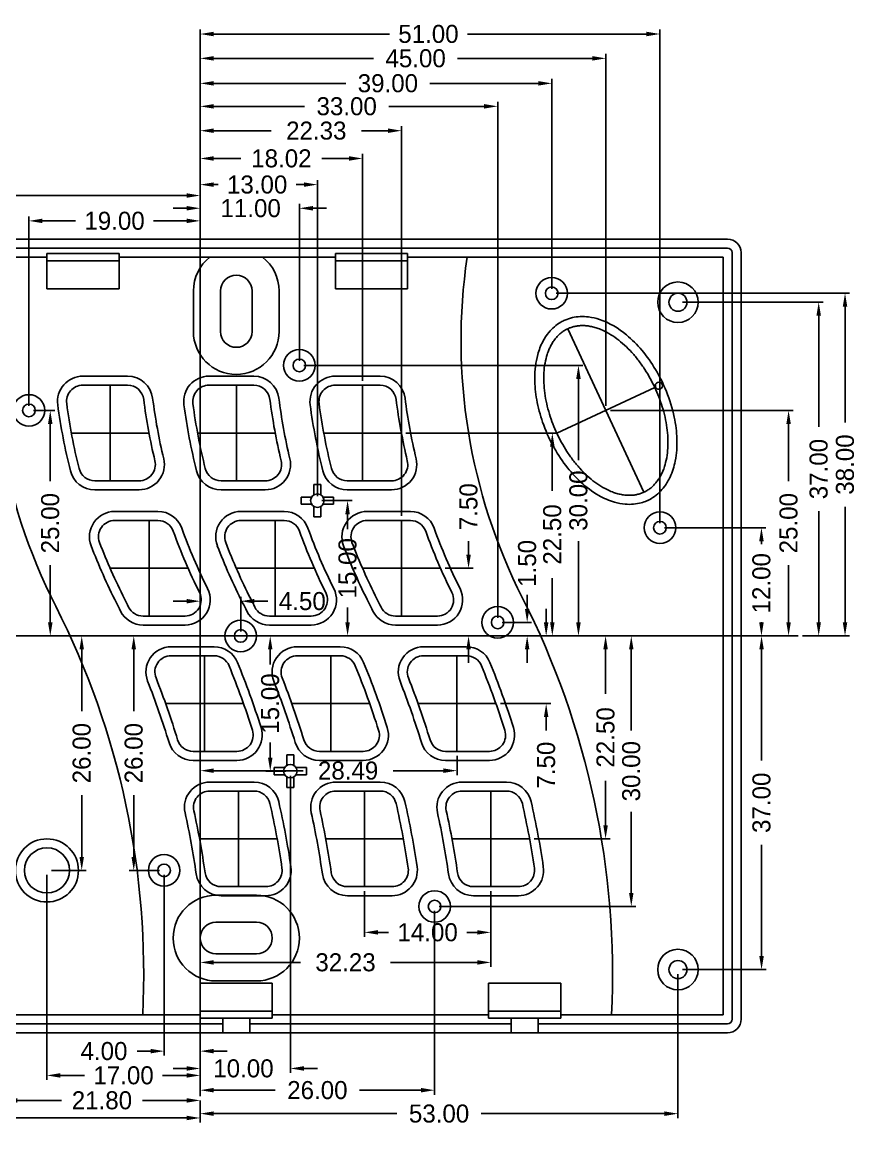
# Model space of a CAD drawing. Extents: x 30 to 170, y -69 to 54.
# Drawn here: x 77.7 to 170.3, y -69.3 to 53.6 of the extents above; entities that cross this region are included whole.
import ezdxf

# ---------------------------------------------------------------- set-up
doc = ezdxf.new("R2010")
doc.units = 0
doc.header["$MEASUREMENT"] = 0
doc.linetypes.add('DASHED', pattern=[0])
doc.linetypes.add('SOLID', pattern=[0])
doc.layers.get('0').update_dxf_attribs({"linetype": 'CONTINUOUS'})
doc.layers.get('DEFPOINTS').update_dxf_attribs({"linetype": 'CONTINUOUS'})
doc.layers.add('1', color=7, linetype='SOLID')
doc.dimstyles.get("Standard").update_dxf_attribs({"dimtxt": 2, "dimasz": 1.5, "dimexe": 0.5, "dimexo": 0.5, "dimgap": 1, "dimtad": 0, "dimzin": 0, "dimtxsty": 'STANDARD', "dimcen": 0, "dimclrd": 3, "dimclre": 3, "dimclrt": 1, "dimazin": 3, "dimtfac": 1, "dimtofl": 0, "dimtmove": 0, "dimatfit": 3, "dimtolj": 1, "dimtzin": 0})

# ---------------------------------------------------------------- blocks, each defined once
blk = doc.blocks.new('*D0')
at = {"color": 3, "linetype": 'CONTINUOUS'}
for p, q in [((133.77, -11.5), (133.77, -9.96)), ((131, -13), (134.27, -13)), ((131, -14.5), (134.27, -14.5)), ((133.77, -16), (133.77, -17.5))]:
    blk.add_line(p, q, dxfattribs=at)
for points in [[(133.52, -11.5), (134.02, -11.5), (133.77, -13)], [(133.52, -16), (134.02, -16), (133.77, -14.5)]]:
    blk.add_solid(points, dxfattribs=at)
at = {"layer": 'DEFPOINTS', "color": 0, "linetype": 'CONTINUOUS'}
for p in [(130.5, -13), (133.77, -13), (130.5, -14.5)]:
    blk.add_point(p, dxfattribs=at)
at = {"color": 1, "linetype": 'CONTINUOUS', "insert": (133.77, -6.46), "char_height": 2, "attachment_point": 5, "rotation": 90}
blk.add_mtext('\\A1;1.50', dxfattribs=at)
blk = doc.blocks.new('*D1')
at = {"color": 3, "linetype": 'CONTINUOUS'}
for p, q in [((149, -2.5), (160.26, -2.5)), ((159.76, -4), (159.76, -4.33)), ((159.76, -13), (159.76, -12.99)), ((163.32, -14.5), (159.26, -14.5))]:
    blk.add_line(p, q, dxfattribs=at)
for points in [[(159.51, -4), (160.01, -4), (159.76, -2.5)], [(159.51, -13), (160.01, -13), (159.76, -14.5)]]:
    blk.add_solid(points, dxfattribs=at)
at = {"layer": 'DEFPOINTS', "color": 0, "linetype": 'CONTINUOUS'}
for p in [(148.5, -2.5), (159.76, -2.5), (163.82, -14.5)]:
    blk.add_point(p, dxfattribs=at)
at = {"color": 1, "linetype": 'CONTINUOUS', "insert": (159.76, -8.66), "char_height": 2, "attachment_point": 5, "rotation": 90}
blk.add_mtext('\\A1;12.00', dxfattribs=at)
blk = doc.blocks.new('*D2')
at = {"color": 3, "linetype": 'CONTINUOUS'}
for p, q in [((143, 10.5), (163.27, 10.5)), ((162.77, 9), (162.77, 2.67)), ((162.77, -13), (162.77, -6.67)), ((162.82, -14.5), (162.27, -14.5))]:
    blk.add_line(p, q, dxfattribs=at)
for points in [[(162.52, 9), (163.02, 9), (162.77, 10.5)], [(162.52, -13), (163.02, -13), (162.77, -14.5)]]:
    blk.add_solid(points, dxfattribs=at)
at = {"layer": 'DEFPOINTS', "color": 0, "linetype": 'CONTINUOUS'}
for p in [(142.5, 10.5), (162.77, 10.5), (163.32, -14.5)]:
    blk.add_point(p, dxfattribs=at)
at = {"color": 1, "linetype": 'CONTINUOUS', "insert": (162.77, -2), "char_height": 2, "attachment_point": 5, "rotation": 90}
blk.add_mtext('\\A1;25.00', dxfattribs=at)
blk = doc.blocks.new('*D3')
at = {"color": 3, "linetype": 'CONTINUOUS'}
for p, q in [((151, 22.5), (166.61, 22.5)), ((166.11, 21), (166.11, 8.67)), ((166.11, -13), (166.11, -0.67)), ((164.32, -14.5), (166.61, -14.5))]:
    blk.add_line(p, q, dxfattribs=at)
for points in [[(165.86, 21), (166.36, 21), (166.11, 22.5)], [(165.86, -13), (166.36, -13), (166.11, -14.5)]]:
    blk.add_solid(points, dxfattribs=at)
at = {"layer": 'DEFPOINTS', "color": 0, "linetype": 'CONTINUOUS'}
for p in [(150.5, 22.5), (166.11, 22.5), (163.82, -14.5)]:
    blk.add_point(p, dxfattribs=at)
at = {"color": 1, "linetype": 'CONTINUOUS', "insert": (166.11, 4), "char_height": 2, "attachment_point": 5, "rotation": 90}
blk.add_mtext('\\A1;37.00', dxfattribs=at)
blk = doc.blocks.new('*D4')
at = {"color": 3, "linetype": 'CONTINUOUS'}
for p, q in [((137, 23.5), (169.53, 23.5)), ((169.03, 22), (169.03, 9.17)), ((169.03, -13), (169.03, -0.17)), ((164.32, -14.5), (169.53, -14.5))]:
    blk.add_line(p, q, dxfattribs=at)
for points in [[(168.78, 22), (169.28, 22), (169.03, 23.5)], [(168.78, -13), (169.28, -13), (169.03, -14.5)]]:
    blk.add_solid(points, dxfattribs=at)
at = {"layer": 'DEFPOINTS', "color": 0, "linetype": 'CONTINUOUS'}
for p in [(136.5, 23.5), (169.03, 23.5), (163.82, -14.5)]:
    blk.add_point(p, dxfattribs=at)
at = {"color": 1, "linetype": 'CONTINUOUS', "insert": (169.03, 4.5), "char_height": 2, "attachment_point": 5, "rotation": 90}
blk.add_mtext('\\A1;38.00', dxfattribs=at)
blk = doc.blocks.new('*D5')
at = {"color": 3, "linetype": 'CONTINUOUS'}
for p, q in [((163.32, -14.5), (159.27, -14.5)), ((159.77, -16), (159.77, -28.33)), ((159.77, -50), (159.77, -37.67)), ((151, -51.5), (160.27, -51.5))]:
    blk.add_line(p, q, dxfattribs=at)
for points in [[(159.52, -16), (160.02, -16), (159.77, -14.5)], [(159.52, -50), (160.02, -50), (159.77, -51.5)]]:
    blk.add_solid(points, dxfattribs=at)
at = {"layer": 'DEFPOINTS', "color": 0, "linetype": 'CONTINUOUS'}
for p in [(163.82, -14.5), (150.5, -51.5), (159.77, -51.5)]:
    blk.add_point(p, dxfattribs=at)
at = {"color": 1, "linetype": 'CONTINUOUS', "insert": (159.77, -33), "char_height": 2, "attachment_point": 5, "rotation": 90}
blk.add_mtext('\\A1;37.00', dxfattribs=at)
blk = doc.blocks.new('*D6')
at = {"color": 3, "linetype": 'CONTINUOUS'}
for p, q in [((135.88, -13), (135.88, -11.5)), ((131.9, -14.5), (136.38, -14.5)), ((130.8, -22), (136.38, -22)), ((135.88, -23.5), (135.88, -25))]:
    blk.add_line(p, q, dxfattribs=at)
for points in [[(135.63, -13), (136.13, -13), (135.88, -14.5)], [(135.63, -23.5), (136.13, -23.5), (135.88, -22)]]:
    blk.add_solid(points, dxfattribs=at)
at = {"layer": 'DEFPOINTS', "color": 0, "linetype": 'CONTINUOUS'}
for p in [(131.4, -14.5), (130.3, -22), (135.88, -22)]:
    blk.add_point(p, dxfattribs=at)
at = {"color": 1, "linetype": 'CONTINUOUS', "insert": (135.88, -28.83), "char_height": 2, "attachment_point": 5, "rotation": 90}
blk.add_mtext('\\A1;7.50', dxfattribs=at)
blk = doc.blocks.new('*D7')
at = {"color": 3, "linetype": 'CONTINUOUS'}
for p, q in [((136.88, -14.5), (142.97, -14.5)), ((142.47, -16), (142.47, -20.92)), ((142.47, -35.5), (142.47, -30.58)), ((134.54, -37), (142.97, -37))]:
    blk.add_line(p, q, dxfattribs=at)
for points in [[(142.22, -16), (142.72, -16), (142.47, -14.5)], [(142.22, -35.5), (142.72, -35.5), (142.47, -37)]]:
    blk.add_solid(points, dxfattribs=at)
at = {"layer": 'DEFPOINTS', "color": 0, "linetype": 'CONTINUOUS'}
for p in [(136.38, -14.5), (142.47, -14.5), (134.04, -37)]:
    blk.add_point(p, dxfattribs=at)
at = {"color": 1, "linetype": 'CONTINUOUS', "insert": (142.47, -25.75), "char_height": 2, "attachment_point": 5, "rotation": 90}
blk.add_mtext('\\A1;22.50', dxfattribs=at)
blk = doc.blocks.new('*D8')
at = {"color": 3, "linetype": 'CONTINUOUS'}
for p, q in [((127.27, -5.5), (127.27, -4)), ((124.66, -7), (127.77, -7)), ((129.1, -14.5), (126.77, -14.5)), ((127.27, -16), (127.27, -17.5))]:
    blk.add_line(p, q, dxfattribs=at)
for points in [[(127.02, -5.5), (127.52, -5.5), (127.27, -7)], [(127.02, -16), (127.52, -16), (127.27, -14.5)]]:
    blk.add_solid(points, dxfattribs=at)
at = {"layer": 'DEFPOINTS', "color": 0, "linetype": 'CONTINUOUS'}
for p in [(124.16, -7), (127.27, -7), (129.6, -14.5)]:
    blk.add_point(p, dxfattribs=at)
at = {"color": 1, "linetype": 'CONTINUOUS', "insert": (127.27, -0.17), "char_height": 2, "attachment_point": 5, "rotation": 90}
blk.add_mtext('\\A1;7.50', dxfattribs=at)
blk = doc.blocks.new('*D9')
at = {"color": 3, "linetype": 'CONTINUOUS'}
for p, q in [((120.32, 8), (137.06, 8)), ((136.56, 6.5), (136.56, 1.58)), ((136.56, -13), (136.56, -8.08)), ((127.27, -14.5), (137.06, -14.5))]:
    blk.add_line(p, q, dxfattribs=at)
for points in [[(136.31, 6.5), (136.81, 6.5), (136.56, 8)], [(136.31, -13), (136.81, -13), (136.56, -14.5)]]:
    blk.add_solid(points, dxfattribs=at)
at = {"layer": 'DEFPOINTS', "color": 0, "linetype": 'CONTINUOUS'}
for p in [(119.82, 8), (136.56, 8), (126.77, -14.5)]:
    blk.add_point(p, dxfattribs=at)
at = {"color": 1, "linetype": 'CONTINUOUS', "insert": (136.56, -3.25), "char_height": 2, "attachment_point": 5, "rotation": 90}
blk.add_mtext('\\A1;22.50', dxfattribs=at)
blk = doc.blocks.new('*D10')
at = {"color": 3, "linetype": 'CONTINUOUS'}
for p, q in [((142.97, -14.5), (145.82, -14.5)), ((145.32, -16), (145.32, -25)), ((145.32, -43), (145.32, -34)), ((124, -44.5), (145.82, -44.5))]:
    blk.add_line(p, q, dxfattribs=at)
for points in [[(145.07, -16), (145.57, -16), (145.32, -14.5)], [(145.07, -43), (145.57, -43), (145.32, -44.5)]]:
    blk.add_solid(points, dxfattribs=at)
at = {"layer": 'DEFPOINTS', "color": 0, "linetype": 'CONTINUOUS'}
for p in [(142.47, -14.5), (145.32, -14.5), (123.5, -44.5)]:
    blk.add_point(p, dxfattribs=at)
at = {"color": 1, "linetype": 'CONTINUOUS', "insert": (145.32, -29.5), "char_height": 2, "attachment_point": 5, "rotation": 90}
blk.add_mtext('\\A1;30.00', dxfattribs=at)
blk = doc.blocks.new('*D11')
at = {"color": 3, "linetype": 'CONTINUOUS'}
for p, q in [((109, 15.5), (139.96, 15.5)), ((139.46, 14), (139.46, 5)), ((139.46, -13), (139.46, -4)), ((136.88, -14.5), (139.96, -14.5))]:
    blk.add_line(p, q, dxfattribs=at)
for points in [[(139.21, 14), (139.71, 14), (139.46, 15.5)], [(139.21, -13), (139.71, -13), (139.46, -14.5)]]:
    blk.add_solid(points, dxfattribs=at)
at = {"layer": 'DEFPOINTS', "color": 0, "linetype": 'CONTINUOUS'}
for p in [(108.5, 15.5), (139.46, 15.5), (136.38, -14.5)]:
    blk.add_point(p, dxfattribs=at)
at = {"color": 1, "linetype": 'CONTINUOUS', "insert": (139.46, 0.5), "char_height": 2, "attachment_point": 5, "rotation": 90}
blk.add_mtext('\\A1;30.00', dxfattribs=at)
blk = doc.blocks.new('*D12')
at = {"color": 3, "linetype": 'CONTINUOUS'}
for p, q in [((107, -14.5), (104.77, -14.5)), ((105.27, -16), (105.27, -17.67)), ((105.27, -28), (105.27, -26.33)), ((107, -29.5), (104.77, -29.5))]:
    blk.add_line(p, q, dxfattribs=at)
for points in [[(105.02, -16), (105.52, -16), (105.27, -14.5)], [(105.02, -28), (105.52, -28), (105.27, -29.5)]]:
    blk.add_solid(points, dxfattribs=at)
at = {"layer": 'DEFPOINTS', "color": 0, "linetype": 'CONTINUOUS'}
for p in [(107.5, -14.5), (105.27, -29.5), (107.5, -29.5)]:
    blk.add_point(p, dxfattribs=at)
at = {"color": 1, "linetype": 'CONTINUOUS', "insert": (105.27, -22), "char_height": 2, "attachment_point": 5, "rotation": 90}
blk.add_mtext('\\A1;15.00', dxfattribs=at)
blk = doc.blocks.new('*D13')
at = {"color": 3, "linetype": 'CONTINUOUS'}
for p, q in [((111, 0.5), (114.35, 0.5)), ((113.85, -1), (113.85, -2.67)), ((113.85, -13), (113.85, -11.33)), ((111, -14.5), (114.35, -14.5))]:
    blk.add_line(p, q, dxfattribs=at)
for points in [[(113.6, -1), (114.1, -1), (113.85, 0.5)], [(113.6, -13), (114.1, -13), (113.85, -14.5)]]:
    blk.add_solid(points, dxfattribs=at)
at = {"layer": 'DEFPOINTS', "color": 0, "linetype": 'CONTINUOUS'}
for p in [(110.5, 0.5), (113.85, 0.5), (110.5, -14.5)]:
    blk.add_point(p, dxfattribs=at)
at = {"color": 1, "linetype": 'CONTINUOUS', "insert": (113.85, -7), "char_height": 2, "attachment_point": 5, "rotation": 90}
blk.add_mtext('\\A1;15.00', dxfattribs=at)
blk = doc.blocks.new('*D14')
at = {"color": 3, "linetype": 'CONTINUOUS'}
for p, q in [((93.78, -14.5), (89.63, -14.5)), ((90.13, -16), (90.13, -22.83)), ((90.13, -39), (90.13, -32.17)), ((93, -40.5), (89.63, -40.5))]:
    blk.add_line(p, q, dxfattribs=at)
for points in [[(89.88, -16), (90.38, -16), (90.13, -14.5)], [(89.88, -39), (90.38, -39), (90.13, -40.5)]]:
    blk.add_solid(points, dxfattribs=at)
at = {"layer": 'DEFPOINTS', "color": 0, "linetype": 'CONTINUOUS'}
for p in [(90.13, -14.5), (94.28, -14.5), (93.5, -40.5)]:
    blk.add_point(p, dxfattribs=at)
at = {"color": 1, "linetype": 'CONTINUOUS', "insert": (90.13, -27.5), "char_height": 2, "attachment_point": 5, "rotation": 90}
blk.add_mtext('\\A1;26.00', dxfattribs=at)
blk = doc.blocks.new('*D15')
at = {"color": 3, "linetype": 'CONTINUOUS'}
for p, q in [((79, 10.5), (81.37, 10.5)), ((80.87, 9), (80.87, 2.67)), ((80.87, -13), (80.87, -6.67)), ((82.57, -14.5), (80.37, -14.5))]:
    blk.add_line(p, q, dxfattribs=at)
for points in [[(80.62, 9), (81.12, 9), (80.87, 10.5)], [(80.62, -13), (81.12, -13), (80.87, -14.5)]]:
    blk.add_solid(points, dxfattribs=at)
at = {"layer": 'DEFPOINTS', "color": 0, "linetype": 'CONTINUOUS'}
for p in [(78.5, 10.5), (80.87, -14.5), (83.07, -14.5)]:
    blk.add_point(p, dxfattribs=at)
at = {"color": 1, "linetype": 'CONTINUOUS', "insert": (80.87, -2), "char_height": 2, "attachment_point": 5, "rotation": 90}
blk.add_mtext('\\A1;25.00', dxfattribs=at)
blk = doc.blocks.new('*D20')
at = {"color": 3, "linetype": 'CONTINUOUS'}
for p, q in [((93.5, -41), (93.5, -61.04)), ((97.5, -65.01), (97.5, -60.04)), ((92, -60.54), (90.5, -60.54)), ((99, -60.54), (100.5, -60.54))]:
    blk.add_line(p, q, dxfattribs=at)
for points in [[(92, -60.29), (92, -60.79), (93.5, -60.54)], [(99, -60.29), (99, -60.79), (97.5, -60.54)]]:
    blk.add_solid(points, dxfattribs=at)
at = {"layer": 'DEFPOINTS', "color": 0, "linetype": 'CONTINUOUS'}
for p in [(93.5, -40.5), (93.5, -60.54), (97.5, -65.51)]:
    blk.add_point(p, dxfattribs=at)
at = {"color": 1, "linetype": 'CONTINUOUS', "insert": (86.83, -60.54), "char_height": 2, "attachment_point": 5}
blk.add_mtext('\\A1;4.00', dxfattribs=at)
blk = doc.blocks.new('*D21')
at = {"color": 3, "linetype": 'CONTINUOUS'}
for p, q in [((80.87, -14.5), (84.86, -14.5)), ((84.36, -16), (84.36, -22.83)), ((84.36, -39), (84.36, -32.17)), ((81, -40.5), (84.86, -40.5))]:
    blk.add_line(p, q, dxfattribs=at)
for points in [[(84.11, -16), (84.61, -16), (84.36, -14.5)], [(84.11, -39), (84.61, -39), (84.36, -40.5)]]:
    blk.add_solid(points, dxfattribs=at)
at = {"layer": 'DEFPOINTS', "color": 0, "linetype": 'CONTINUOUS'}
for p in [(80.37, -14.5), (84.36, -14.5), (80.5, -40.5)]:
    blk.add_point(p, dxfattribs=at)
at = {"color": 1, "linetype": 'CONTINUOUS', "insert": (84.36, -27.5), "char_height": 2, "attachment_point": 5, "rotation": 90}
blk.add_mtext('\\A1;26.00', dxfattribs=at)
blk = doc.blocks.new('*D22')
at = {"color": 3, "linetype": 'CONTINUOUS'}
for p, q in [((80.5, -41), (80.5, -63.73)), ((82, -63.23), (84.67, -63.23)), ((96, -63.23), (93.33, -63.23)), ((97.5, -64.51), (97.5, -62.73))]:
    blk.add_line(p, q, dxfattribs=at)
for points in [[(82, -62.98), (82, -63.48), (80.5, -63.23)], [(96, -62.98), (96, -63.48), (97.5, -63.23)]]:
    blk.add_solid(points, dxfattribs=at)
at = {"layer": 'DEFPOINTS', "color": 0, "linetype": 'CONTINUOUS'}
for p in [(80.5, -40.5), (80.5, -63.23), (97.5, -65.01)]:
    blk.add_point(p, dxfattribs=at)
at = {"color": 1, "linetype": 'CONTINUOUS', "insert": (89, -63.23), "char_height": 2, "attachment_point": 5}
blk.add_mtext('\\A1;17.00', dxfattribs=at)
blk = doc.blocks.new('*D23')
at = {"color": 3, "linetype": 'CONTINUOUS'}
for p, q in [((75.7, -34.5), (75.7, -66.5)), ((77.2, -66), (82.1, -66)), ((96, -66), (91.1, -66)), ((97.5, -66.01), (97.5, -66.5))]:
    blk.add_line(p, q, dxfattribs=at)
for points in [[(77.2, -65.75), (77.2, -66.25), (75.7, -66)], [(96, -65.75), (96, -66.25), (97.5, -66)]]:
    blk.add_solid(points, dxfattribs=at)
at = {"layer": 'DEFPOINTS', "color": 0, "linetype": 'CONTINUOUS'}
for p in [(75.7, -34), (75.7, -66), (97.5, -65.51)]:
    blk.add_point(p, dxfattribs=at)
at = {"color": 1, "linetype": 'CONTINUOUS', "insert": (86.6, -66), "char_height": 2, "attachment_point": 5}
blk.add_mtext('\\A1;21.80', dxfattribs=at)
blk = doc.blocks.new('*D24')
at = {"color": 3, "linetype": 'CONTINUOUS'}
for p, q in [((44.5, -53.5), (44.5, -68.45)), ((97.5, -66.01), (97.5, -68.45)), ((46, -67.95), (66.33, -67.95)), ((96, -67.95), (75.67, -67.95))]:
    blk.add_line(p, q, dxfattribs=at)
for points in [[(46, -67.7), (46, -68.2), (44.5, -67.95)], [(96, -67.7), (96, -68.2), (97.5, -67.95)]]:
    blk.add_solid(points, dxfattribs=at)
at = {"layer": 'DEFPOINTS', "color": 0, "linetype": 'CONTINUOUS'}
for p in [(44.5, -53), (97.5, -65.51), (44.5, -67.95)]:
    blk.add_point(p, dxfattribs=at)
at = {"color": 1, "linetype": 'CONTINUOUS', "insert": (71, -67.95), "char_height": 2, "attachment_point": 5}
blk.add_mtext('\\A1;53.00', dxfattribs=at)
blk = doc.blocks.new('*D26')
at = {"color": 3, "linetype": 'CONTINUOUS'}
for p, q in [((97.5, 34.15), (97.5, 31.02)), ((78.5, 11), (78.5, 32.02)), ((80, 31.52), (83.67, 31.52)), ((96, 31.52), (92.33, 31.52))]:
    blk.add_line(p, q, dxfattribs=at)
for points in [[(80, 31.77), (80, 31.27), (78.5, 31.52)], [(96, 31.77), (96, 31.27), (97.5, 31.52)]]:
    blk.add_solid(points, dxfattribs=at)
at = {"layer": 'DEFPOINTS', "color": 0, "linetype": 'CONTINUOUS'}
for p in [(97.5, 34.65), (78.5, 31.52), (78.5, 10.5)]:
    blk.add_point(p, dxfattribs=at)
at = {"color": 1, "linetype": 'CONTINUOUS', "insert": (88, 31.52), "char_height": 2, "attachment_point": 5}
blk.add_mtext('\\A1;19.00', dxfattribs=at)
blk = doc.blocks.new('*D27')
at = {"color": 3, "linetype": 'CONTINUOUS'}
for p, q in [((43.8, 14), (43.8, 34.83)), ((45.3, 34.33), (65.82, 34.33)), ((96, 34.33), (75.48, 34.33)), ((97.5, 34.15), (97.5, 33.83))]:
    blk.add_line(p, q, dxfattribs=at)
for points in [[(45.3, 34.58), (45.3, 34.08), (43.8, 34.33)], [(96, 34.58), (96, 34.08), (97.5, 34.33)]]:
    blk.add_solid(points, dxfattribs=at)
at = {"layer": 'DEFPOINTS', "color": 0, "linetype": 'CONTINUOUS'}
for p in [(97.5, 34.65), (43.8, 34.33), (43.8, 13.5)]:
    blk.add_point(p, dxfattribs=at)
at = {"color": 1, "linetype": 'CONTINUOUS', "insert": (70.65, 34.33), "char_height": 2, "attachment_point": 5}
blk.add_mtext('\\A1;53.70', dxfattribs=at)
blk = doc.blocks.new('*D28')
at = {"color": 3, "linetype": 'CONTINUOUS'}
for p, q in [((97.5, 34.15), (97.5, 32.42)), ((108.5, 16), (108.5, 33.42)), ((96, 32.92), (94.5, 32.92)), ((110, 32.92), (111.5, 32.92))]:
    blk.add_line(p, q, dxfattribs=at)
for points in [[(96, 33.17), (96, 32.67), (97.5, 32.92)], [(110, 33.17), (110, 32.67), (108.5, 32.92)]]:
    blk.add_solid(points, dxfattribs=at)
at = {"layer": 'DEFPOINTS', "color": 0, "linetype": 'CONTINUOUS'}
for p in [(97.5, 34.65), (108.5, 32.92), (108.5, 15.5)]:
    blk.add_point(p, dxfattribs=at)
at = {"color": 1, "linetype": 'CONTINUOUS', "insert": (103.1, 32.92), "char_height": 2, "attachment_point": 5}
blk.add_mtext('\\A1;11.00', dxfattribs=at)
blk = doc.blocks.new('*D29')
at = {"color": 3, "linetype": 'CONTINUOUS'}
for p, q in [((97.5, 35.15), (97.5, 36.04)), ((110.5, 1), (110.5, 36.04)), ((99, 35.54), (99.49, 35.54)), ((109, 35.54), (108.16, 35.54))]:
    blk.add_line(p, q, dxfattribs=at)
for points in [[(99, 35.79), (99, 35.29), (97.5, 35.54)], [(109, 35.79), (109, 35.29), (110.5, 35.54)]]:
    blk.add_solid(points, dxfattribs=at)
at = {"layer": 'DEFPOINTS', "color": 0, "linetype": 'CONTINUOUS'}
for p in [(97.5, 34.65), (110.5, 35.54), (110.5, 0.5)]:
    blk.add_point(p, dxfattribs=at)
at = {"color": 1, "linetype": 'CONTINUOUS', "insert": (103.82, 35.54), "char_height": 2, "attachment_point": 5}
blk.add_mtext('\\A1;13.00', dxfattribs=at)
blk = doc.blocks.new('*D30')
at = {"color": 3, "linetype": 'CONTINUOUS'}
for p, q in [((97.5, 35.65), (97.5, 44.72)), ((99, 44.22), (109.08, 44.22)), ((129, 44.22), (118.42, 44.22)), ((130.5, -12.5), (130.5, 44.72))]:
    blk.add_line(p, q, dxfattribs=at)
for points in [[(99, 44.47), (99, 43.97), (97.5, 44.22)], [(129, 44.47), (129, 43.97), (130.5, 44.22)]]:
    blk.add_solid(points, dxfattribs=at)
at = {"layer": 'DEFPOINTS', "color": 0, "linetype": 'CONTINUOUS'}
for p in [(130.5, 44.22), (97.5, 35.15), (130.5, -13)]:
    blk.add_point(p, dxfattribs=at)
at = {"color": 1, "linetype": 'CONTINUOUS', "insert": (113.75, 44.22), "char_height": 2, "attachment_point": 5}
blk.add_mtext('\\A1;33.00', dxfattribs=at)
blk = doc.blocks.new('*D31')
at = {"color": 3, "linetype": 'CONTINUOUS'}
for p, q in [((97.5, 34.83), (97.5, 47.27)), ((99, 46.77), (113.66, 46.77)), ((135, 46.77), (122.99, 46.77)), ((136.5, 24), (136.5, 47.27))]:
    blk.add_line(p, q, dxfattribs=at)
for points in [[(99, 47.02), (99, 46.52), (97.5, 46.77)], [(135, 47.02), (135, 46.52), (136.5, 46.77)]]:
    blk.add_solid(points, dxfattribs=at)
at = {"layer": 'DEFPOINTS', "color": 0, "linetype": 'CONTINUOUS'}
for p in [(136.5, 46.77), (97.5, 34.33), (136.5, 23.5)]:
    blk.add_point(p, dxfattribs=at)
at = {"color": 1, "linetype": 'CONTINUOUS', "insert": (118.32, 46.77), "char_height": 2, "attachment_point": 5}
blk.add_mtext('\\A1;39.00', dxfattribs=at)
blk = doc.blocks.new('*D32')
at = {"color": 3, "linetype": 'CONTINUOUS'}
for p, q in [((97.5, 41.56), (97.5, 50.04)), ((99, 49.54), (116.73, 49.54)), ((141, 49.54), (126.06, 49.54)), ((142.5, 11), (142.5, 50.04))]:
    blk.add_line(p, q, dxfattribs=at)
for points in [[(99, 49.79), (99, 49.29), (97.5, 49.54)], [(141, 49.79), (141, 49.29), (142.5, 49.54)]]:
    blk.add_solid(points, dxfattribs=at)
at = {"layer": 'DEFPOINTS', "color": 0, "linetype": 'CONTINUOUS'}
for p in [(142.5, 49.54), (97.5, 41.06), (142.5, 10.5)]:
    blk.add_point(p, dxfattribs=at)
at = {"color": 1, "linetype": 'CONTINUOUS', "insert": (121.4, 49.54), "char_height": 2, "attachment_point": 5}
blk.add_mtext('\\A1;45.00', dxfattribs=at)
blk = doc.blocks.new('*D33')
at = {"color": 3, "linetype": 'CONTINUOUS'}
for p, q in [((97.5, 41.56), (97.5, 52.74)), ((99, 52.24), (118.49, 52.24)), ((147, 52.24), (127.15, 52.24)), ((148.5, -2), (148.5, 52.74))]:
    blk.add_line(p, q, dxfattribs=at)
for points in [[(99, 52.49), (99, 51.99), (97.5, 52.24)], [(147, 52.49), (147, 51.99), (148.5, 52.24)]]:
    blk.add_solid(points, dxfattribs=at)
at = {"layer": 'DEFPOINTS', "color": 0, "linetype": 'CONTINUOUS'}
for p in [(148.5, 52.24), (97.5, 41.06), (148.5, -2.5)]:
    blk.add_point(p, dxfattribs=at)
at = {"color": 1, "linetype": 'CONTINUOUS', "insert": (122.82, 52.24), "char_height": 2, "attachment_point": 5}
blk.add_mtext('\\A1;51.00', dxfattribs=at)
blk = doc.blocks.new('*D34')
at = {"color": 3, "linetype": 'CONTINUOUS'}
for p, q in [((96, -10.65), (94.5, -10.65)), ((97.5, -14), (97.5, -10.15)), ((102, -14), (102, -10.15)), ((103.5, -10.65), (105, -10.65))]:
    blk.add_line(p, q, dxfattribs=at)
for points in [[(96, -10.4), (96, -10.9), (97.5, -10.65)], [(103.5, -10.4), (103.5, -10.9), (102, -10.65)]]:
    blk.add_solid(points, dxfattribs=at)
at = {"layer": 'DEFPOINTS', "color": 0, "linetype": 'CONTINUOUS'}
for p in [(102, -10.65), (97.5, -14.5), (102, -14.5)]:
    blk.add_point(p, dxfattribs=at)
at = {"color": 1, "linetype": 'CONTINUOUS', "insert": (108.83, -10.65), "char_height": 2, "attachment_point": 5}
blk.add_mtext('\\A1;4.50', dxfattribs=at)
blk = doc.blocks.new('*D35')
at = {"color": 3, "linetype": 'CONTINUOUS'}
for p, q in [((107.5, -30), (107.5, -62.96)), ((96, -62.46), (94.5, -62.46)), ((97.5, -65.01), (97.5, -61.96)), ((109, -62.46), (110.5, -62.46))]:
    blk.add_line(p, q, dxfattribs=at)
for points in [[(96, -62.21), (96, -62.71), (97.5, -62.46)], [(109, -62.21), (109, -62.71), (107.5, -62.46)]]:
    blk.add_solid(points, dxfattribs=at)
at = {"layer": 'DEFPOINTS', "color": 0, "linetype": 'CONTINUOUS'}
for p in [(107.5, -29.5), (107.5, -62.46), (97.5, -65.51)]:
    blk.add_point(p, dxfattribs=at)
at = {"color": 1, "linetype": 'CONTINUOUS', "insert": (102.3, -62.46), "char_height": 2, "attachment_point": 5}
blk.add_mtext('\\A1;10.00', dxfattribs=at)
blk = doc.blocks.new('*D36')
at = {"color": 3, "linetype": 'CONTINUOUS'}
for p, q in [((123.5, -45), (123.5, -65.37)), ((97.5, -64.51), (97.5, -64.37)), ((99, -64.87), (105.83, -64.87)), ((122, -64.87), (115.17, -64.87))]:
    blk.add_line(p, q, dxfattribs=at)
for points in [[(99, -64.62), (99, -65.12), (97.5, -64.87)], [(122, -64.62), (122, -65.12), (123.5, -64.87)]]:
    blk.add_solid(points, dxfattribs=at)
at = {"layer": 'DEFPOINTS', "color": 0, "linetype": 'CONTINUOUS'}
for p in [(123.5, -44.5), (97.5, -65.01), (123.5, -64.87)]:
    blk.add_point(p, dxfattribs=at)
at = {"color": 1, "linetype": 'CONTINUOUS', "insert": (110.5, -64.87), "char_height": 2, "attachment_point": 5}
blk.add_mtext('\\A1;26.00', dxfattribs=at)
blk = doc.blocks.new('*D37')
at = {"color": 3, "linetype": 'CONTINUOUS'}
for p, q in [((150.5, -52), (150.5, -67.97)), ((97.5, -66.01), (97.5, -67.97)), ((99, -67.47), (119.33, -67.47)), ((149, -67.47), (128.67, -67.47))]:
    blk.add_line(p, q, dxfattribs=at)
for points in [[(99, -67.22), (99, -67.72), (97.5, -67.47)], [(149, -67.22), (149, -67.72), (150.5, -67.47)]]:
    blk.add_solid(points, dxfattribs=at)
at = {"layer": 'DEFPOINTS', "color": 0, "linetype": 'CONTINUOUS'}
for p in [(150.5, -51.5), (97.5, -65.51), (150.5, -67.47)]:
    blk.add_point(p, dxfattribs=at)
at = {"color": 1, "linetype": 'CONTINUOUS', "insert": (124, -67.47), "char_height": 2, "attachment_point": 5}
blk.add_mtext('\\A1;53.00', dxfattribs=at)
blk = doc.blocks.new('*D40')
at = {"color": 3, "linetype": 'CONTINUOUS'}
for p, q in [((129.73, -42.8), (129.73, -51.2)), ((97.5, -48.79), (97.5, -51.2)), ((99, -50.7), (108.62, -50.7)), ((128.23, -50.7), (118.62, -50.7))]:
    blk.add_line(p, q, dxfattribs=at)
for points in [[(99, -50.45), (99, -50.95), (97.5, -50.7)], [(128.23, -50.45), (128.23, -50.95), (129.73, -50.7)]]:
    blk.add_solid(points, dxfattribs=at)
at = {"layer": 'DEFPOINTS', "color": 0, "linetype": 'CONTINUOUS'}
for p in [(129.73, -42.3), (97.5, -48.29), (129.73, -50.7)]:
    blk.add_point(p, dxfattribs=at)
at = {"color": 1, "linetype": 'CONTINUOUS', "insert": (113.62, -50.7), "char_height": 2, "attachment_point": 5}
blk.add_mtext('\\A1;32.23', dxfattribs=at)
blk = doc.blocks.new('*D41')
at = {"color": 3, "linetype": 'CONTINUOUS'}
for p, q in [((115.73, -42.8), (115.73, -47.87)), ((129.73, -42.8), (129.73, -47.87)), ((117.23, -47.37), (118.4, -47.37)), ((128.23, -47.37), (127.07, -47.37))]:
    blk.add_line(p, q, dxfattribs=at)
for points in [[(117.23, -47.12), (117.23, -47.62), (115.73, -47.37)], [(128.23, -47.12), (128.23, -47.62), (129.73, -47.37)]]:
    blk.add_solid(points, dxfattribs=at)
at = {"layer": 'DEFPOINTS', "color": 0, "linetype": 'CONTINUOUS'}
for p in [(115.73, -42.3), (129.73, -42.3), (115.73, -47.37)]:
    blk.add_point(p, dxfattribs=at)
at = {"color": 1, "linetype": 'CONTINUOUS', "insert": (122.73, -47.37), "char_height": 2, "attachment_point": 5}
blk.add_mtext('\\A1;14.00', dxfattribs=at)
blk = doc.blocks.new('*D42')
at = {"color": 3, "linetype": 'CONTINUOUS'}
for p, q in [((125.99, -27.8), (125.99, -29.94)), ((97.5, -28.8), (97.5, -29.94)), ((99, -29.44), (108.91, -29.44)), ((124.49, -29.44), (118.91, -29.44))]:
    blk.add_line(p, q, dxfattribs=at)
for points in [[(99, -29.19), (99, -29.69), (97.5, -29.44)], [(124.49, -29.19), (124.49, -29.69), (125.99, -29.44)]]:
    blk.add_solid(points, dxfattribs=at)
at = {"layer": 'DEFPOINTS', "color": 0, "linetype": 'CONTINUOUS'}
for p in [(125.99, -27.3), (97.5, -28.3), (97.5, -29.44)]:
    blk.add_point(p, dxfattribs=at)
at = {"color": 1, "linetype": 'CONTINUOUS', "insert": (113.91, -29.44), "char_height": 2, "attachment_point": 5}
blk.add_mtext('\\A1;28.49', dxfattribs=at)
blk = doc.blocks.new('*D43')
at = {"color": 3, "linetype": 'CONTINUOUS'}
for p, q in [((97.5, -0.2), (97.5, 42.02)), ((119.83, -1.2), (119.83, 42.02)), ((99, 41.52), (105.38, 41.52)), ((118.33, 41.52), (115.38, 41.52))]:
    blk.add_line(p, q, dxfattribs=at)
for points in [[(99, 41.77), (99, 41.27), (97.5, 41.52)], [(118.33, 41.77), (118.33, 41.27), (119.83, 41.52)]]:
    blk.add_solid(points, dxfattribs=at)
at = {"layer": 'DEFPOINTS', "color": 0, "linetype": 'CONTINUOUS'}
for p in [(97.5, 41.52), (97.5, -0.7), (119.83, -1.7)]:
    blk.add_point(p, dxfattribs=at)
at = {"color": 1, "linetype": 'CONTINUOUS', "insert": (110.38, 41.52), "char_height": 2, "attachment_point": 5}
blk.add_mtext('\\A1;22.33', dxfattribs=at)
blk = doc.blocks.new('*D44')
at = {"color": 3, "linetype": 'CONTINUOUS'}
for p, q in [((97.5, 36.15), (97.5, 38.94)), ((99, 38.44), (102.01, 38.44)), ((114.02, 38.44), (111.01, 38.44)), ((115.52, 13.8), (115.52, 38.94))]:
    blk.add_line(p, q, dxfattribs=at)
for points in [[(99, 38.69), (99, 38.19), (97.5, 38.44)], [(114.02, 38.69), (114.02, 38.19), (115.52, 38.44)]]:
    blk.add_solid(points, dxfattribs=at)
at = {"layer": 'DEFPOINTS', "color": 0, "linetype": 'CONTINUOUS'}
for p in [(115.52, 38.44), (97.5, 35.65), (115.52, 13.3)]:
    blk.add_point(p, dxfattribs=at)
at = {"color": 1, "linetype": 'CONTINUOUS', "insert": (106.51, 38.44), "char_height": 2, "attachment_point": 5}
blk.add_mtext('\\A1;18.02', dxfattribs=at)

msp = doc.modelspace()

# ---------------------------------------------------------------- linework, layer by layer
at = {"color": 6, "linetype": 'CONTINUOUS'}
for p, q in [((146.726, 1.437), (138.274, 19.563)), ((87.515, 2.7), (87.515, 13.3)), ((101.515, 2.7), (101.515, 13.3)), ((115.515, 2.7), (115.515, 13.3)), ((147.938, 13.036), (137.062, 7.964)), ((91.82, 8), (83.21, 8)), ((105.82, 8), (97.21, 8)), ((119.82, 8), (111.21, 8)), ((91.832, -12.3), (91.832, -1.7)), ((105.832, -12.3), (105.832, -1.7)), ((119.832, -12.3), (119.832, -1.7)), ((96.16, -7), (87.504, -7)), ((110.16, -7), (101.504, -7)), ((124.16, -7), (115.504, -7)), ((97.986, -27.3), (97.986, -16.7)), ((111.986, -27.3), (111.986, -16.7)), ((125.986, -27.3), (125.986, -16.7)), ((102.304, -22), (93.668, -22)), ((116.304, -22), (107.668, -22)), ((130.304, -22), (121.668, -22)), ((101.734, -42.3), (101.734, -31.7)), ((115.734, -42.3), (115.734, -31.7)), ((129.734, -42.3), (129.734, -31.7)), ((106.039, -37), (97.429, -37)), ((120.039, -37), (111.429, -37)), ((134.039, -37), (125.429, -37))]:
    msp.add_line(p, q, dxfattribs=at)
at = {"layer": '1', "color": 1, "linetype": 'DASHED'}
for p, q in [((97.5, -65.514), (97.5, 34.653)), ((29.807, -14.5), (163.824, -14.5))]:
    msp.add_line(p, q, dxfattribs=at)
at = {"layer": '1', "color": 7, "linetype": 'SOLID'}
for p, q in [((39, 29.5), (156, 29.5)), ((156, 28.5), (39, 28.5)), ((80.5, 27.5), (39.5, 27.5)), ((88.5, 27.9), (80.5, 27.9)), ((80.5, 27.9), (80.5, 24)), ((88.5, 27.1), (80.5, 27.1)), ((88.5, 27.9), (88.5, 24)), ((112.5, 27.5), (88.5, 27.5)), ((120.5, 27.9), (112.5, 27.9)), ((112.5, 27.9), (112.5, 24)), ((120.5, 27.1), (112.5, 27.1)), ((120.5, 27.9), (120.5, 24)), ((155.5, 27.5), (120.5, 27.5)), ((155.5, -56.5), (155.5, 27.5)), ((156.5, -57), (156.5, 28)), ((157.5, 28), (157.5, -57)), ((80.5, 24), (88.5, 24)), ((96.75, 23.75), (96.75, 19.25)), ((99.75, 23.75), (99.75, 19.25)), ((103.25, 23.75), (103.25, 19.25)), ((106.25, 23.75), (106.25, 19.25)), ((112.5, 24), (120.5, 24)), ((84.475, 14.3), (89.45, 14.3)), ((98.475, 14.3), (103.45, 14.3)), ((112.475, 14.3), (117.45, 14.3)), ((89.45, 13.3), (84.475, 13.3)), ((103.45, 13.3), (98.475, 13.3)), ((117.45, 13.3), (112.475, 13.3)), ((85.815, 2.7), (90.726, 2.7)), ((99.815, 2.7), (104.726, 2.7)), ((113.815, 2.7), (118.726, 2.7)), ((90.726, 1.7), (85.815, 1.7)), ((104.726, 1.7), (99.815, 1.7)), ((110.1, 2.3), (110.1, 1.134)), ((110.1, 2.3), (110.9, 2.3)), ((110.9, 2.3), (110.9, 1.134)), ((118.726, 1.7), (113.815, 1.7)), ((108.7, 0.9), (109.866, 0.9)), ((108.7, 0.1), (108.7, 0.9)), ((108.7, 0.1), (109.866, 0.1)), ((111.134, 0.9), (112.3, 0.9)), ((111.134, 0.1), (112.3, 0.1)), ((112.3, 0.1), (112.3, 0.9)), ((88.019, -0.7), (92.819, -0.7)), ((102.019, -0.7), (106.819, -0.7)), ((110.1, -0.134), (110.1, -1.3)), ((110.9, -0.134), (110.9, -1.3)), ((116.019, -0.7), (120.819, -0.7)), ((92.819, -1.7), (88.019, -1.7)), ((106.819, -1.7), (102.019, -1.7)), ((110.1, -1.3), (110.9, -1.3)), ((120.819, -1.7), (116.019, -1.7)), ((91.172, -12.3), (95.816, -12.3)), ((95.816, -13.3), (91.172, -13.3)), ((105.172, -12.3), (109.816, -12.3)), ((109.816, -13.3), (105.172, -13.3)), ((119.172, -12.3), (123.816, -12.3)), ((123.816, -13.3), (119.172, -13.3)), ((94.276, -15.7), (99.042, -15.7)), ((108.276, -15.7), (113.042, -15.7)), ((122.276, -15.7), (127.042, -15.7)), ((99.042, -16.7), (94.276, -16.7)), ((113.042, -16.7), (108.276, -16.7)), ((127.042, -16.7), (122.276, -16.7)), ((96.719, -27.3), (101.578, -27.3)), ((107.1, -27.7), (107.9, -27.7)), ((107.1, -27.7), (107.1, -28.866)), ((107.9, -27.7), (107.9, -28.866)), ((110.719, -27.3), (115.578, -27.3)), ((124.719, -27.3), (129.578, -27.3)), ((101.578, -28.3), (96.719, -28.3)), ((105.7, -29.9), (105.7, -29.1)), ((105.7, -29.1), (106.866, -29.1)), ((108.134, -29.1), (109.3, -29.1)), ((109.3, -29.9), (109.3, -29.1)), ((115.578, -28.3), (110.719, -28.3)), ((129.578, -28.3), (124.719, -28.3)), ((98.556, -30.7), (103.481, -30.7)), ((105.7, -29.9), (106.866, -29.9)), ((107.1, -30.134), (107.1, -31.3)), ((107.9, -30.134), (107.9, -31.3)), ((108.134, -29.9), (109.3, -29.9)), ((112.556, -30.7), (117.481, -30.7)), ((126.556, -30.7), (131.481, -30.7)), ((103.481, -31.7), (98.556, -31.7)), ((107.1, -31.3), (107.9, -31.3)), ((117.481, -31.7), (112.556, -31.7)), ((131.481, -31.7), (126.556, -31.7)), ((99.823, -42.3), (104.792, -42.3)), ((113.823, -42.3), (118.792, -42.3)), ((127.823, -42.3), (132.792, -42.3)), ((103.75, -43.25), (99.25, -43.25)), ((104.792, -43.3), (99.823, -43.3)), ((118.792, -43.3), (113.823, -43.3)), ((132.792, -43.3), (127.823, -43.3)), ((103.75, -46.25), (99.25, -46.25)), ((103.75, -49.75), (99.25, -49.75)), ((103.75, -52.75), (99.25, -52.75)), ((97.5, -53), (97.5, -56.9)), ((97.5, -53), (105.5, -53)), ((105.5, -53), (105.5, -56.9)), ((129.5, -53), (137.5, -53)), ((129.5, -53), (129.5, -56.9)), ((137.5, -53), (137.5, -56.9)), ((97.5, -56.1), (105.5, -56.1)), ((129.5, -56.1), (137.5, -56.1)), ((39, -57.5), (100, -57.5)), ((39.5, -56.5), (97.5, -56.5)), ((97.5, -56.9), (105.5, -56.9)), ((100, -56.9), (100, -58.5)), ((103, -56.9), (103, -58.5)), ((103, -57.5), (132, -57.5)), ((105.5, -56.5), (129.5, -56.5)), ((129.5, -56.9), (137.5, -56.9)), ((132, -56.9), (132, -58.5)), ((135, -56.9), (135, -58.5)), ((135, -57.5), (156, -57.5)), ((137.5, -56.5), (155.5, -56.5)), ((39, -58.5), (156, -58.5))]:
    msp.add_line(p, q, dxfattribs=at)
for centre, radius in [((136.5, 23.5), 1.75), ((150.5, 22.5), 2.25), ((136.5, 23.5), 0.7), ((150.5, 22.5), 1), ((108.5, 15.5), 1.75), ((108.5, 15.5), 0.7), ((148.391, 13.247), 0.4), ((78.5, 10.5), 1.75), ((78.5, 10.5), 0.7), ((110.5, 0.5), 0.75), ((148.5, -2.5), 1.75), ((148.5, -2.5), 0.7), ((130.5, -13), 1.75), ((102, -14.5), 1.75), ((130.5, -13), 0.7), ((102, -14.5), 0.7), ((107.5, -29.5), 0.75), ((93.5, -40.5), 1.75), ((93.5, -40.5), 0.7), ((123.5, -44.5), 1.75), ((123.5, -44.5), 0.7), ((150.5, -51.5), 2.25), ((150.5, -51.5), 1)]:
    msp.add_circle(centre, radius, dxfattribs=at)
at = {"layer": '1', "color": 7, "linetype": 'SOLID', "extrusion": (0, 0, -1)}
for radius in [3.5, 2.5]:
    msp.add_circle((-80.5, -40.5), radius, dxfattribs=at)
for centre, radius, start, end in [((-156, 28), 1.5, 90, 180), ((-139.43, 18.233), 65, 333.07257, 8.19619), ((-101.5, 23.75), 4.75, 360, 52.13635), ((-101.5, 23.75), 4.75, 127.86365, 180), ((-189.43, 18.233), 63, 333.07257, 8.45826), ((-101.5, 23.75), 1.75, 360, 180), ((-101.5, 19.25), 4.75, 180.00003, 359.99997), ((-101.5, 19.25), 1.75, 180.00003, 359.99997), ((-84.475, 11.5), 1.8, 352.43017, 90), ((-89.45, 11.5), 1.8, 90, 172.77877), ((-98.475, 11.5), 1.8, 352.43017, 90), ((-103.45, 11.5), 1.8, 90, 172.77877), ((-112.475, 11.5), 1.8, 352.43017, 90), ((-117.45, 11.5), 1.8, 90, 172.77877), ((-146.43, 19.733), 64.3, 345.89295, 352.43017), ((-154.43, 19.733), 63.7, 346.55152, 352.77877), ((-160.43, 19.733), 64.3, 345.89295, 352.43017), ((-168.43, 19.733), 63.7, 346.55152, 352.77877), ((-174.43, 19.733), 64.3, 345.89295, 352.43017), ((-182.43, 19.733), 63.7, 346.55152, 352.77877), ((-90.726, 4.5), 1.8, 166.55152, 270), ((-104.726, 4.5), 1.8, 166.55152, 270), ((-118.726, 4.5), 1.8, 166.55152, 270), ((-85.815, 4.5), 1.8, 270, 345.89295), ((-99.815, 4.5), 1.8, 270, 345.89295), ((-113.815, 4.5), 1.8, 270, 345.89295), ((-88.019, -3.5), 1.8, 339.16154, 90), ((-92.819, -3.5), 1.8, 90, 160.15717), ((-102.019, -3.5), 1.8, 339.16154, 90), ((-106.819, -3.5), 1.8, 90, 160.15717), ((-116.019, -3.5), 1.8, 339.16154, 90), ((-120.819, -3.5), 1.8, 90, 160.15717), ((-154.43, 18.733), 63.7, 333.49272, 340.15717), ((-168.43, 18.733), 63.7, 333.49272, 340.15717), ((-182.43, 18.733), 63.7, 333.49272, 340.15717), ((-146.43, 18.733), 64.3, 333.07257, 339.16154), ((-160.43, 18.733), 64.3, 333.07257, 339.16154), ((-174.43, 18.733), 64.3, 333.07257, 339.16154), ((-95.816, -10.5), 1.8, 153.49272, 270), ((-109.816, -10.5), 1.8, 153.49272, 270), ((-123.816, -10.5), 1.8, 153.49272, 270), ((-8.235, -51.46), 90.7, 153.07257, 153.71655), ((-22.235, -51.46), 90.7, 153.07257, 153.71655), ((-36.235, -51.46), 90.7, 153.07257, 153.71655), ((-51.235, -51.96), 92, 153.07257, 182.82849), ((-1.235, -51.96), 90, 153.07257, 182.89139), ((-91.172, -10.5), 1.8, 270, 333.71655), ((-105.172, -10.5), 1.8, 270, 333.71655), ((-119.172, -10.5), 1.8, 270, 333.71655), ((-94.276, -18.5), 1.8, 338.46087, 90), ((-99.042, -18.5), 1.8, 90, 157.70082), ((-108.276, -18.5), 1.8, 338.46087, 90), ((-113.042, -18.5), 1.8, 90, 157.70082), ((-122.276, -18.5), 1.8, 338.46087, 90), ((-127.042, -18.5), 1.8, 90, 157.70082), ((-16.235, -52.46), 91.3, 157.70082, 162.46847), ((-30.235, -52.46), 91.3, 157.70082, 162.46847), ((-44.235, -52.46), 91.3, 157.70082, 162.46847), ((-8.235, -52.46), 90.7, 158.46087, 163.05456), ((-22.235, -52.46), 90.7, 158.46087, 163.05456), ((-36.235, -52.46), 90.7, 158.46087, 163.05456), ((-101.578, -25.5), 1.8, 162.46847, 270), ((-115.578, -25.5), 1.8, 162.46847, 270), ((-129.578, -25.5), 1.8, 162.46847, 270), ((-96.719, -25.5), 1.8, 270, 343.05456), ((-110.719, -25.5), 1.8, 270, 343.05456), ((-124.719, -25.5), 1.8, 270, 343.05456), ((-98.556, -33.5), 1.8, 347.5384, 90), ((-103.481, -33.5), 1.8, 90, 167.11363), ((-112.556, -33.5), 1.8, 347.5384, 90), ((-117.481, -33.5), 1.8, 90, 167.11363), ((-126.556, -33.5), 1.8, 347.5384, 90), ((-131.481, -33.5), 1.8, 90, 167.11363), ((-16.235, -53.46), 91.3, 167.11363, 171.67395), ((-30.235, -53.46), 91.3, 167.11363, 171.67395), ((-44.235, -53.46), 91.3, 167.11363, 171.67395), ((-8.235, -53.46), 90.7, 167.5384, 171.94581), ((-22.235, -53.46), 90.7, 167.5384, 171.94581), ((-36.235, -53.46), 90.7, 167.5384, 171.94581), ((-104.792, -40.5), 1.8, 171.67395, 270), ((-118.792, -40.5), 1.8, 171.67395, 270), ((-132.792, -40.5), 1.8, 171.67395, 270), ((-99.823, -40.5), 1.8, 270, 351.94581), ((-113.823, -40.5), 1.8, 270, 351.94581), ((-127.823, -40.5), 1.8, 270, 351.94581), ((-99.25, -48), 4.75, 270.00003, 89.99997), ((-103.75, -48), 4.75, 90, 270), ((-99.25, -48), 1.75, 270.00003, 89.99997), ((-103.75, -48), 1.75, 90, 270), ((-156, -57), 1.5, 180, 270)]:
    msp.add_arc(centre, radius, start, end, dxfattribs=at)
at = {"layer": '1', "color": 7, "linetype": 'SOLID'}
for centre, radius, start, end in [((156, 28), 0.5, 0, 90), ((84.475, 11.5), 2.8, 90, 187.56983), ((89.45, 11.5), 2.8, 7.22123, 90), ((98.475, 11.5), 2.8, 90, 187.56983), ((103.45, 11.5), 2.8, 7.22123, 90), ((112.475, 11.5), 2.8, 90, 187.56983), ((117.45, 11.5), 2.8, 7.22123, 90), ((146.43, 19.733), 65.3, 187.56983, 194.10705), ((154.43, 19.733), 62.7, 187.22123, 193.44848), ((160.43, 19.733), 65.3, 187.56983, 194.10705), ((168.43, 19.733), 62.7, 187.22123, 193.44848), ((174.43, 19.733), 65.3, 187.56983, 194.10705), ((182.43, 19.733), 62.7, 187.22123, 193.44848), ((90.726, 4.5), 2.8, 270, 13.44848), ((104.726, 4.5), 2.8, 270, 13.44848), ((118.726, 4.5), 2.8, 270, 13.44848), ((85.815, 4.5), 2.8, 194.10705, 270), ((99.815, 4.5), 2.8, 194.10705, 270), ((113.815, 4.5), 2.8, 194.10705, 270), ((88.019, -3.5), 2.8, 90, 200.83846), ((92.819, -3.5), 2.8, 19.84283, 90), ((102.019, -3.5), 2.8, 90, 200.83846), ((106.819, -3.5), 2.8, 19.84283, 90), ((116.019, -3.5), 2.8, 90, 200.83846), ((120.819, -3.5), 2.8, 19.84283, 90), ((154.43, 18.733), 62.7, 199.84283, 206.50728), ((168.43, 18.733), 62.7, 199.84283, 206.50728), ((182.43, 18.733), 62.7, 199.84283, 206.50728), ((146.43, 18.733), 65.3, 200.83846, 206.92743), ((160.43, 18.733), 65.3, 200.83846, 206.92743), ((174.43, 18.733), 65.3, 200.83846, 206.92743), ((95.816, -10.5), 2.8, 270, 26.50728), ((109.816, -10.5), 2.8, 270, 26.50728), ((123.816, -10.5), 2.8, 270, 26.50728), ((8.235, -51.46), 89.7, 26.28345, 26.92743), ((22.235, -51.46), 89.7, 26.28345, 26.92743), ((36.235, -51.46), 89.7, 26.28345, 26.92743), ((91.172, -10.5), 2.8, 206.28345, 270), ((105.172, -10.5), 2.8, 206.28345, 270), ((119.172, -10.5), 2.8, 206.28345, 270), ((94.276, -18.5), 2.8, 90, 201.53913), ((99.042, -18.5), 2.8, 22.29918, 90), ((108.276, -18.5), 2.8, 90, 201.53913), ((113.042, -18.5), 2.8, 22.29918, 90), ((122.276, -18.5), 2.8, 90, 201.53913), ((127.042, -18.5), 2.8, 22.29918, 90), ((16.235, -52.46), 92.3, 17.53153, 22.29918), ((30.235, -52.46), 92.3, 17.53153, 22.29918), ((44.235, -52.46), 92.3, 17.53153, 22.29918), ((8.235, -52.46), 89.7, 16.94544, 21.53913), ((22.235, -52.46), 89.7, 16.94544, 21.53913), ((36.235, -52.46), 89.7, 16.94544, 21.53913), ((101.578, -25.5), 2.8, 270, 17.53153), ((115.578, -25.5), 2.8, 270, 17.53153), ((129.578, -25.5), 2.8, 270, 17.53153), ((96.719, -25.5), 2.8, 196.94544, 270), ((110.719, -25.5), 2.8, 196.94544, 270), ((124.719, -25.5), 2.8, 196.94544, 270), ((98.556, -33.5), 2.8, 90, 192.4616), ((103.481, -33.5), 2.8, 12.88637, 90), ((112.556, -33.5), 2.8, 90, 192.4616), ((117.481, -33.5), 2.8, 12.88637, 90), ((126.556, -33.5), 2.8, 90, 192.4616), ((131.481, -33.5), 2.8, 12.88637, 90), ((16.235, -53.46), 92.3, 8.32605, 12.88637), ((30.235, -53.46), 92.3, 8.32605, 12.88637), ((44.235, -53.46), 92.3, 8.32605, 12.88637), ((8.235, -53.46), 89.7, 8.05419, 12.4616), ((22.235, -53.46), 89.7, 8.05419, 12.4616), ((36.235, -53.46), 89.7, 8.05419, 12.4616), ((104.792, -40.5), 2.8, 270, 8.32605), ((118.792, -40.5), 2.8, 270, 8.32605), ((132.792, -40.5), 2.8, 270, 8.32605), ((99.823, -40.5), 2.8, 188.05419, 270), ((113.823, -40.5), 2.8, 188.05419, 270), ((127.823, -40.5), 2.8, 188.05419, 270), ((156, -57), 0.5, 270, 360)]:
    msp.add_arc(centre, radius, start, end, dxfattribs=at)
msp.add_open_spline([(147.154, 0.533), (147.35, 0.624), (147.54, 0.73), (147.721, 0.848), (147.967, 1.009), (148.2, 1.194), (148.412, 1.397), (148.632, 1.607), (148.833, 1.838), (149.013, 2.082), (149.252, 2.406), (149.456, 2.756), (149.625, 3.12), (149.888, 3.683), (150.074, 4.286), (150.195, 4.895), (150.354, 5.696), (150.407, 6.521), (150.381, 7.337), (150.355, 8.145), (150.251, 8.953), (150.087, 9.744), (149.884, 10.721), (149.587, 11.683), (149.213, 12.609), (148.875, 13.447), (148.471, 14.261), (148.008, 15.037), (147.56, 15.787), (147.054, 16.505), (146.492, 17.173), (145.977, 17.785), (145.41, 18.359), (144.794, 18.87), (143.907, 19.607), (142.889, 20.234), (141.793, 20.593), (141.401, 20.721), (140.997, 20.816), (140.588, 20.867), (140.282, 20.906), (139.971, 20.92), (139.663, 20.906), (139.368, 20.893), (139.072, 20.854), (138.784, 20.789), (138.504, 20.725), (138.228, 20.635), (137.965, 20.521), (137.808, 20.453), (137.655, 20.376), (137.506, 20.291), (137.253, 20.145), (137.012, 19.975), (136.789, 19.785), (136.561, 19.59), (136.35, 19.373), (136.16, 19.141), (135.909, 18.835), (135.692, 18.501), (135.509, 18.151), (135.269, 17.694), (135.084, 17.205), (134.947, 16.707), (134.711, 15.85), (134.613, 14.949), (134.613, 14.06), (134.613, 13.266), (134.691, 12.469), (134.83, 11.688), (134.981, 10.838), (135.205, 9.999), (135.488, 9.184), (135.794, 8.308), (136.17, 7.453), (136.61, 6.636), (137.031, 5.854), (137.512, 5.102), (138.051, 4.397), (138.551, 3.743), (139.104, 3.124), (139.709, 2.565), (140.32, 2), (140.991, 1.49), (141.713, 1.077), (142.261, 0.765), (142.846, 0.506), (143.452, 0.332), (143.841, 0.22), (144.243, 0.142), (144.647, 0.108), (144.951, 0.083), (145.258, 0.082), (145.561, 0.109), (145.854, 0.135), (146.145, 0.186), (146.428, 0.265), (146.635, 0.322), (146.838, 0.394), (147.035, 0.479), (147.075, 0.497), (147.114, 0.514), (147.154, 0.533)], degree=3, knots=[0, 0, 0, 0, 1, 1, 1, 2, 2, 2, 3, 3, 3, 4, 4, 4, 5, 5, 5, 6, 6, 6, 7, 7, 7, 8, 8, 8, 9, 9, 9, 10, 10, 10, 11, 11, 11, 12, 12, 12, 13, 13, 13, 14, 14, 14, 15, 15, 15, 16, 16, 16, 17, 17, 17, 18, 18, 18, 19, 19, 19, 20, 20, 20, 21, 21, 21, 22, 22, 22, 23, 23, 23, 24, 24, 24, 25, 25, 25, 26, 26, 26, 27, 27, 27, 28, 28, 28, 29, 29, 29, 30, 30, 30, 31, 31, 31, 32, 32, 32, 33, 33, 33, 34, 34, 34, 34], dxfattribs=at)
msp.add_rational_spline([(146.726, 1.437), (141.288, -1.099), (137.062, 7.964), (132.836, 17.027), (138.274, 19.563), (143.712, 22.099), (147.938, 13.036), (152.164, 3.973), (146.726, 1.437)], [1, 0.707106781, 1, 0.707106781, 1, 0.707106781, 1, 0.707106781, 1], degree=2, knots=[0, 0, 0, 1, 1, 2, 2, 3, 3, 4, 4, 4], dxfattribs=at)

# ---------------------------------------------------------------- dimensions: what is measured, and where the dimension line sits
at = {"color": 1, "linetype": 'CONTINUOUS'}
for base, p1, p2, picture, middle in [((148.5, 52.242), (97.5, 41.064), (148.5, -2.5), '*D33', (122.82, 52.242)), ((142.5, 49.542), (97.5, 41.064), (142.5, 10.5), '*D32', (121.396, 49.542)), ((136.5, 46.766), (97.5, 34.331), (136.5, 23.5), '*D31', (118.323, 46.766)), ((130.5, 44.216), (97.5, 35.153), (130.5, -13), '*D30', (113.751, 44.216)), ((97.5, 41.515), (119.832, -1.7), (97.5, -0.7), '*D43', (110.378, 41.515)), ((110.5, 35.544), (97.5, 34.653), (110.5, 0.5), '*D29', (103.824, 35.544)), ((108.5, 32.916), (97.5, 34.653), (108.5, 15.5), '*D28', (103.096, 32.916)), ((102, -10.653), (97.5, -14.5), (102, -14.5), '*D34', (108.833, -10.653)), ((97.5, -29.437), (125.986, -27.3), (97.5, -28.3), '*D42', (113.91, -29.437)), ((107.5, -62.458), (97.5, -65.514), (107.5, -29.5), '*D35', (102.296, -62.458))]:
    dim = msp.add_linear_dim(base=base, p1=p1, p2=p2, angle=180, dimstyle='STANDARD', dxfattribs=at)
    dim.commit()
    dim.dimension.update_dxf_attribs({"geometry": picture, "text_midpoint": middle, "dimtype": 160})
for base, p1, p2, angle, picture, middle in [((115.5151, 38.4352), (97.5, 35.6531), (115.5151, 13.3), 180, '*D44', (106.5076, 38.4352)), ((43.8, 34.331), (97.5, 34.653), (43.8, 13.5), 180, '*D27', (70.65, 34.331)), ((78.5, 31.517), (97.5, 34.653), (78.5, 10.5), 180, '*D26', (88, 31.517)), ((169.031, 23.5), (163.824, -14.5), (136.5, 23.5), 90, '*D4', (169.031, 4.5)), ((166.109, 22.5), (163.824, -14.5), (150.5, 22.5), 90, '*D3', (166.109, 4)), ((139.457, 15.5), (136.38, -14.5), (108.5, 15.5), 90, '*D11', (139.457, 0.5)), ((80.87, -14.5), (78.5, 10.5), (83.069, -14.5), 90, '*D15', (80.87, -2)), ((162.774, 10.5), (163.324, -14.5), (142.5, 10.5), 90, '*D2', (162.774, -2)), ((136.563, 8), (126.769, -14.5), (119.82, 8), 90, '*D9', (136.563, -3.25)), ((127.269, -7), (129.599, -14.5), (124.16, -7), 90, '*D8', (127.269, -0.167)), ((113.853, 0.5), (110.5, -14.5), (110.5, 0.5), 90, '*D13', (113.853, -7)), ((135.88, -22), (131.401, -14.5), (130.304, -22), 90, '*D6', (135.88, -28.833)), ((84.363, -14.5), (80.5, -40.5), (80.37, -14.5), 90, '*D21', (84.363, -27.5)), ((90.131, -14.5), (93.5, -40.5), (94.276, -14.5), 90, '*D14', (90.131, -27.5)), ((105.268, -29.5), (107.5, -14.5), (107.5, -29.5), 90, '*D12', (105.268, -22)), ((145.321, -14.5), (123.5, -44.5), (142.475, -14.5), 90, '*D10', (145.321, -29.5)), ((142.475, -14.5), (134.039, -37), (136.38, -14.5), 90, '*D7', (142.475, -25.75)), ((159.768, -51.5), (163.824, -14.5), (150.5, -51.5), 90, '*D5', (159.768, -33)), ((75.7, -65.997), (97.5, -65.514), (75.7, -34), 180, '*D23', (86.6, -65.997)), ((80.5, -63.225), (97.5, -65.014), (80.5, -40.5), 180, '*D22', (89, -63.225)), ((93.5, -60.536), (97.5, -65.514), (93.5, -40.5), 180, '*D20', (86.833, -60.536)), ((129.734, -50.7), (97.5, -48.286), (129.734, -42.3), 180, '*D40', (113.617, -50.7)), ((115.734, -47.371), (129.734, -42.3), (115.734, -42.3), 180, '*D41', (122.734, -47.371)), ((123.5, -64.874), (97.5, -65.014), (123.5, -44.5), 180, '*D36', (110.5, -64.874)), ((150.5, -67.467), (97.5, -65.514), (150.5, -51.5), 180, '*D37', (124, -67.467)), ((44.5, -67.953), (97.5, -65.514), (44.5, -53), 180, '*D24', (71, -67.953))]:
    dim = msp.add_linear_dim(base=base, p1=p1, p2=p2, angle=angle, dimstyle='STANDARD', dxfattribs=at)
    dim.commit()
    dim.dimension.update_dxf_attribs({"geometry": picture, "text_midpoint": middle})
at = {"linetype": 'CONTINUOUS'}
for base, p1, p2, picture, middle in [((159.765, -2.5), (163.824, -14.5), (148.5, -2.5), '*D1', (159.765, -8.661)), ((133.766, -13), (130.5, -14.5), (130.5, -13), '*D0', (133.766, -6.456))]:
    dim = msp.add_linear_dim(base=base, p1=p1, p2=p2, angle=90, dimstyle='STANDARD', dxfattribs=at)
    dim.commit()
    dim.dimension.update_dxf_attribs({"geometry": picture, "text_midpoint": middle, "dimtype": 160})

doc.saveas('drawing.dxf')
